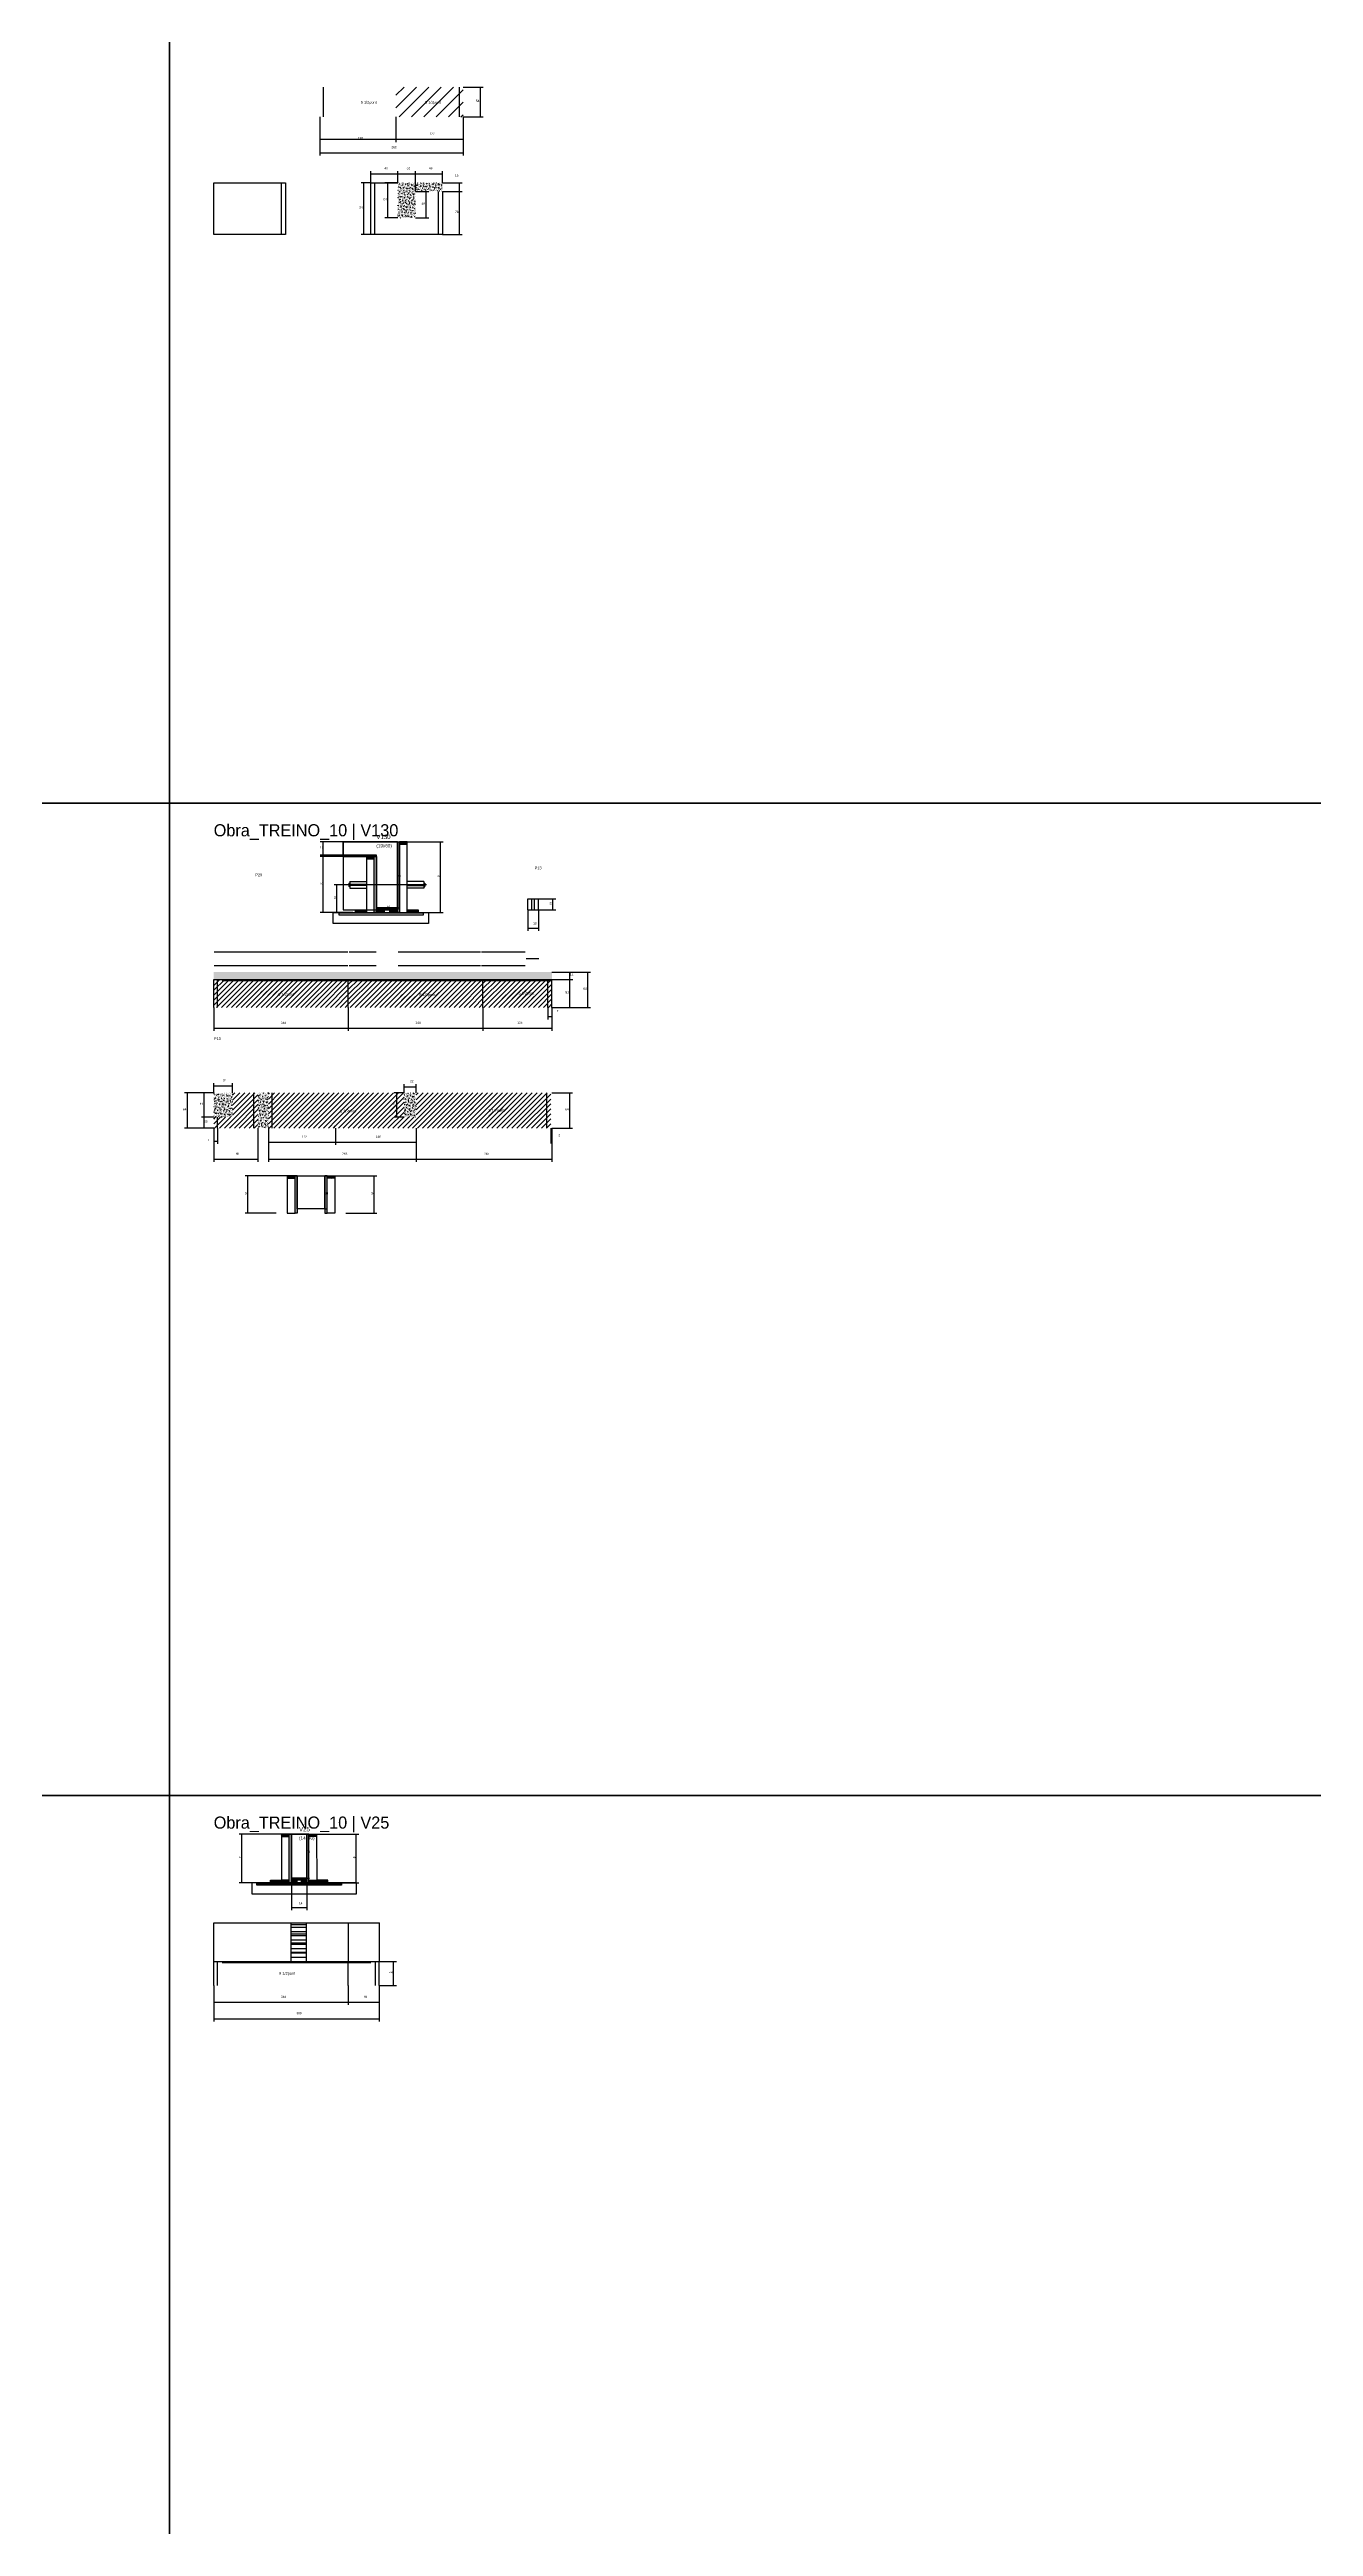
# Model space of a CAD drawing. Header units: metres. Extents: x -41 to 34840, y -36000 to 1848.
# Drawn here: x 8482 to 10774, y -17526 to -13033 of the extents above; entities that cross this region are included whole.
import ezdxf

# ---------------------------------------------------------------- set-up
doc = ezdxf.new("R2010")
doc.units = ezdxf.units.M
for name, color, linetype in [('barrote', 126, 'Continuous'), ('CELL_BORDER', 8, 'Continuous'), ('CONCRETO', 251, 'Continuous'), ('COTA', 4, 'Continuous'), ('Cota Seção (2x)', 4, 'Continuous'), ('Hachura', 253, 'Continuous'), ('LABEL_ID', 3, 'Continuous'), ('Madeira', 126, 'Continuous'), ('NOMENCLATURA', 7, 'Continuous'), ('Painéis', 200, 'Continuous'), ('REAPROVEITAMENTO', 251, 'Continuous'), ('SARR_2.2x7', 40, 'Continuous'), ('SCO-___-LAJ', 4, 'Continuous'), ('TENSOR', 2, 'Continuous'), ('Texto Seção', 7, 'Continuous')]:
    doc.layers.add(name, color=color, linetype=linetype)

msp = doc.modelspace()

# ---------------------------------------------------------------- hatches: boundary and pattern name
at = {"layer": 'COTA'}
h = msp.add_hatch(dxfattribs=at)
h.set_pattern_fill('AR-CONC', scale=0.03)
h.paths.add_polyline_path([(9145.8, -13290.3), (9194.8, -13290.3), (9194.8, -13274.3), (9113.8, -13274.3), (9113.8, -13338.3), (9145.8, -13338.3)])
h = msp.add_hatch(dxfattribs=at)
h.set_pattern_fill('AR-CONC', scale=0.03)
h.paths.add_polyline_path([(8780, -14706.2), (8780, -14720.2), (8780, -14720.2), (9393, -14720.2), (9393, -14720.2), (9393, -14706.2), (9393, -14706.2), (8780, -14706.2)])
h = msp.add_hatch(dxfattribs=at)
h.set_pattern_fill('AR-CONC', scale=0.03)
h.paths.add_polyline_path([(8814, -14925.3), (8780, -14925.3), (8780, -14969.3), (8814, -14969.3)])
h = msp.add_hatch(dxfattribs=at)
h.set_pattern_fill('AR-CONC', scale=0.03)
h.paths.add_polyline_path([(8860, -14989.3), (8879, -14989.3), (8879, -14925.3), (8860, -14925.3)])
h = msp.add_hatch(dxfattribs=at)
h.set_pattern_fill('AR-CONC', scale=0.03)
h.paths.add_polyline_path([(9125, -14969.3), (9147, -14969.3), (9147, -14925.3), (9125, -14925.3)])
at = {"layer": 'Hachura'}
h = msp.add_hatch(color=8, dxfattribs=at)
h.dxf.hatch_style = 1
h.paths.add_polyline_path([(9074.9, -14496.4), (9074.9, -14494), (9074.9, -14494), (9014.9, -14494), (9014.9, -14494), (9014.9, -14496.4), (9014.9, -14496.4), (9074.9, -14496.4)])
h = msp.add_hatch(dxfattribs=at)
h.set_pattern_fill('ANSI31', scale=0.5)
h.paths.add_polyline_path([(9070.9, -14500.8), (9070.9, -14496.4), (9070.9, -14496.4), (9056.9, -14496.4), (9056.9, -14496.4), (9056.9, -14500.8), (9056.9, -14500.8), (9070.9, -14500.8)])
h = msp.add_hatch(color=8, dxfattribs=at)
h.dxf.hatch_style = 1
h.paths.add_polyline_path([(9070.9, -14496.4), (9074.9, -14496.4), (9074.9, -14496.4), (9074.9, -14598), (9074.9, -14598), (9070.9, -14598), (9070.9, -14598), (9070.9, -14496.4)])
h = msp.add_hatch(color=8, dxfattribs=at)
h.dxf.hatch_style = 1
h.paths.add_polyline_path([(9112.9, -14470), (9116.9, -14470), (9116.9, -14470), (9116.9, -14598), (9116.9, -14598), (9112.9, -14598), (9112.9, -14598), (9112.9, -14470)])
h = msp.add_hatch(dxfattribs=at)
h.set_pattern_fill('ANSI31', scale=0.5)
h.paths.add_polyline_path([(9130.9, -14474.4), (9130.9, -14470), (9130.9, -14470), (9116.9, -14470), (9116.9, -14470), (9116.9, -14474.4), (9116.9, -14474.4), (9130.9, -14474.4)])
h = msp.add_hatch(dxfattribs=at)
h.set_pattern_fill('ANSI31', scale=0.5)
h.paths.add_polyline_path([(9036.9, -14598), (9036.9, -14593.6), (9036.9, -14593.6), (9056.9, -14593.6), (9056.9, -14593.6), (9056.9, -14598), (9056.9, -14598), (9036.9, -14598)])
h = msp.add_hatch(color=8, dxfattribs=at)
h.dxf.hatch_style = 1
h.paths.add_polyline_path([(9112.9, -14593.6), (9112.9, -14590), (9112.9, -14590), (9074.9, -14590), (9074.9, -14590), (9074.9, -14593.6), (9074.9, -14593.6), (9112.9, -14593.6)])
h = msp.add_hatch(dxfattribs=at)
h.set_pattern_fill('ANSI31', scale=0.5)
h.paths.add_polyline_path([(9074.9, -14598), (9074.9, -14593.6), (9074.9, -14593.6), (9088.9, -14593.6), (9088.9, -14593.6), (9088.9, -14598), (9088.9, -14598), (9074.9, -14598)])
h = msp.add_hatch(dxfattribs=at)
h.set_pattern_fill('ANSI31', scale=0.5)
h.paths.add_polyline_path([(9112.9, -14598), (9112.9, -14593.6), (9112.9, -14593.6), (9098.9, -14593.6), (9098.9, -14593.6), (9098.9, -14598), (9098.9, -14598), (9112.9, -14598)])
h = msp.add_hatch(dxfattribs=at)
h.set_pattern_fill('ANSI31', scale=0.5)
h.paths.add_polyline_path([(9130.9, -14598), (9130.9, -14593.6), (9130.9, -14593.6), (9150.9, -14593.6), (9150.9, -14593.6), (9150.9, -14598), (9150.9, -14598), (9130.9, -14598)])
h = msp.add_hatch(dxfattribs=at)
h.set_pattern_fill('ANSI31', scale=2)
h.paths.add_polyline_path([(9024, -14719.4), (8780, -14719.4), (8780, -14770.2), (9024, -14770.2)])
h = msp.add_hatch(dxfattribs=at)
h.set_pattern_fill('ANSI31', scale=2)
h.paths.add_polyline_path([(9268, -14719.4), (9024, -14719.4), (9024, -14770.2), (9268, -14770.2)])
h = msp.add_hatch(dxfattribs=at)
h.set_pattern_fill('ANSI31', scale=2)
h.paths.add_polyline_path([(9393, -14719.4), (9268, -14719.4), (9268, -14770.2), (9393, -14770.2)])
h = msp.add_hatch(dxfattribs=at)
h.set_pattern_fill('ANSI31', scale=2)
h.paths.add_polyline_path([(8860.6, -14756.9), (8928.2, -14756.9), (8928.2, -14756.9), (8933.7, -14741), (8933.7, -14741), (8866.1, -14741), (8866.1, -14741), (8860.6, -14756.9)])
h = msp.add_hatch(dxfattribs=at)
h.set_pattern_fill('ANSI31', scale=2)
h.paths.add_polyline_path([(9116.4, -14757.8), (9184, -14757.8), (9184, -14757.8), (9189.5, -14741.8), (9189.5, -14741.8), (9121.9, -14741.8), (9121.9, -14741.8), (9116.4, -14757.8)])
h = msp.add_hatch(dxfattribs=at)
h.set_pattern_fill('ANSI31', scale=2)
h.paths.add_polyline_path([(9295.9, -14755), (9363.5, -14755), (9363.5, -14755), (9369, -14739.1), (9369, -14739.1), (9301.4, -14739.1), (9301.4, -14739.1), (9295.9, -14755)])
h = msp.add_hatch(dxfattribs=at)
h.set_pattern_fill('ANSI31', scale=2)
h.paths.add_polyline_path([(8860, -14925.3), (8814, -14925.3), (8814, -14969.3), (8780, -14969.3), (8780, -14989.3), (8860, -14989.3)])
h = msp.add_hatch(dxfattribs=at)
h.set_pattern_fill('ANSI31', scale=2)
h.paths.add_polyline_path([(9001, -14925.3), (8879, -14925.3), (8879, -14989.3), (9001, -14989.3)])
h = msp.add_hatch(dxfattribs=at)
h.set_pattern_fill('ANSI31', scale=2)
h.paths.add_polyline_path([(9147, -14969.3), (9125, -14969.3), (9125, -14925.3), (9001, -14925.3), (9001, -14989.3), (9147, -14989.3)])
h = msp.add_hatch(dxfattribs=at)
h.set_pattern_fill('ANSI31', scale=2)
h.paths.add_polyline_path([(9113.9, -14958.1), (9113.9, -14935.9), (9113.9, -14935.9), (9093.3, -14935.9), (9093.3, -14935.9), (9093.3, -14958.1), (9093.3, -14958.1), (9113.9, -14958.1)])
h = msp.add_hatch(dxfattribs=at)
h.set_pattern_fill('ANSI31', scale=2)
h.paths.add_polyline_path([(9391, -14925.3), (9147, -14925.3), (9147, -14989.3), (9391, -14989.3)])
h = msp.add_hatch(dxfattribs=at)
h.set_pattern_fill('ANSI31', scale=2)
h.paths.add_polyline_path([(9241.8, -14967.7), (9309.4, -14967.7), (9309.4, -14967.7), (9314.9, -14951.7), (9314.9, -14951.7), (9247.3, -14951.7), (9247.3, -14951.7), (9241.8, -14967.7)])
h = msp.add_hatch(dxfattribs=at)
h.set_pattern_fill('ANSI31', scale=0.5)
h.paths.add_polyline_path([(8927.4, -15080.1), (8927.4, -15075.7), (8927.4, -15075.7), (8913.4, -15075.7), (8913.4, -15075.7), (8913.4, -15080.1), (8913.4, -15080.1), (8927.4, -15080.1)])
h = msp.add_hatch(color=8, dxfattribs=at)
h.dxf.hatch_style = 1
h.paths.add_polyline_path([(8927.4, -15075.7), (8931.4, -15075.7), (8931.4, -15075.7), (8931.4, -15143.7), (8931.4, -15143.7), (8927.4, -15143.7), (8927.4, -15143.7), (8927.4, -15075.7)])
h = msp.add_hatch(color=8, dxfattribs=at)
h.dxf.hatch_style = 1
h.paths.add_polyline_path([(8985.4, -15075.7), (8981.4, -15075.7), (8981.4, -15075.7), (8981.4, -15143.7), (8981.4, -15143.7), (8985.4, -15143.7), (8985.4, -15143.7), (8985.4, -15075.7)])
h = msp.add_hatch(dxfattribs=at)
h.set_pattern_fill('ANSI31', scale=0.5)
h.paths.add_polyline_path([(8985.4, -15080.1), (8985.4, -15075.7), (8985.4, -15075.7), (8999.4, -15075.7), (8999.4, -15075.7), (8999.4, -15080.1), (8999.4, -15080.1), (8985.4, -15080.1)])
h = msp.add_hatch(dxfattribs=at)
h.set_pattern_fill('ANSI31', scale=0.5)
h.paths.add_polyline_path([(8916.7, -16274.4), (8916.7, -16270), (8916.7, -16270), (8902.7, -16270), (8902.7, -16270), (8902.7, -16274.4), (8902.7, -16274.4), (8916.7, -16274.4)])
h = msp.add_hatch(color=8, dxfattribs=at)
h.dxf.hatch_style = 1
h.paths.add_polyline_path([(8916.7, -16270), (8920.7, -16270), (8920.7, -16270), (8920.7, -16358), (8920.7, -16358), (8916.7, -16358), (8916.7, -16358), (8916.7, -16270)])
h = msp.add_hatch(color=8, dxfattribs=at)
h.dxf.hatch_style = 1
h.paths.add_polyline_path([(8952.6, -16270), (8948.6, -16270), (8948.6, -16270), (8948.7, -16358), (8948.7, -16358), (8952.7, -16358), (8952.7, -16358), (8952.6, -16270)])
h = msp.add_hatch(dxfattribs=at)
h.set_pattern_fill('ANSI31', scale=0.5)
h.paths.add_polyline_path([(8952.6, -16274.4), (8952.6, -16270), (8952.6, -16270), (8966.6, -16270), (8966.6, -16270), (8966.6, -16274.4), (8966.6, -16274.4), (8952.6, -16274.4)])
h = msp.add_hatch(dxfattribs=at)
h.set_pattern_fill('ANSI31', scale=0.5)
h.paths.add_polyline_path([(8882.7, -16358), (8882.7, -16353.6), (8882.7, -16353.6), (8902.7, -16353.6), (8902.7, -16353.6), (8902.7, -16358), (8902.7, -16358), (8882.7, -16358)])
h = msp.add_hatch(dxfattribs=at)
h.set_pattern_fill('ANSI31', scale=0.5)
h.paths.add_polyline_path([(8916.7, -16358), (8916.7, -16353.6), (8916.7, -16353.6), (8902.7, -16353.6), (8902.7, -16353.6), (8902.7, -16358), (8902.7, -16358), (8916.7, -16358)])
h = msp.add_hatch(color=8, dxfattribs=at)
h.dxf.hatch_style = 1
h.paths.add_polyline_path([(8920.7, -16353.6), (8920.7, -16350), (8920.7, -16350), (8948.7, -16350), (8948.7, -16350), (8948.7, -16353.6), (8948.7, -16353.6), (8920.7, -16353.6)])
h = msp.add_hatch(dxfattribs=at)
h.set_pattern_fill('ANSI31', scale=0.5)
h.paths.add_polyline_path([(8920.7, -16358), (8920.7, -16353.6), (8920.7, -16353.6), (8930.7, -16353.6), (8930.7, -16353.6), (8930.7, -16358), (8930.7, -16358), (8920.7, -16358)])
h = msp.add_hatch(dxfattribs=at)
h.set_pattern_fill('ANSI31', scale=0.5)
h.paths.add_polyline_path([(8948.7, -16358), (8948.7, -16353.6), (8948.7, -16353.6), (8938.7, -16353.6), (8938.7, -16353.6), (8938.7, -16358), (8938.7, -16358), (8948.7, -16358)])
h = msp.add_hatch(dxfattribs=at)
h.set_pattern_fill('ANSI31', scale=0.5)
h.paths.add_polyline_path([(8952.7, -16358), (8952.7, -16353.6), (8952.7, -16353.6), (8966.7, -16353.6), (8966.7, -16353.6), (8966.7, -16358), (8966.7, -16358), (8952.7, -16358)])
h = msp.add_hatch(dxfattribs=at)
h.set_pattern_fill('ANSI31', scale=0.5)
h.paths.add_polyline_path([(8986.7, -16358), (8986.7, -16353.6), (8986.7, -16353.6), (8966.7, -16353.6), (8966.7, -16353.6), (8966.7, -16358), (8966.7, -16358), (8986.7, -16358)])
at = {"layer": 'REAPROVEITAMENTO'}
h = msp.add_hatch(dxfattribs=at)
h.set_pattern_fill('ANSI31', scale=5)
h.paths.add_polyline_path([(9232.3, -13155), (9232.3, -13101), (9232.3, -13101), (9110.3, -13101), (9110.3, -13101), (9110.3, -13155), (9110.3, -13155), (9232.3, -13155)])

# ---------------------------------------------------------------- linework, layer by layer
for p, q in [((9024.9, -14545.1), (9024.9, -14551.1)), ((9024.9, -14545.1), (9026.9, -14545.1)), ((9026.9, -14551.1), (9024.9, -14551.1)), ((9026.9, -14542.1), (9026.9, -14554.1)), ((9026.9, -14542.1), (9056.9, -14542.1)), ((9056.9, -14547.1), (9026.9, -14547.1)), ((9056.9, -14549.1), (9026.9, -14549.1)), ((9026.9, -14554.1), (9056.9, -14554.1)), ((9160.9, -14542.1), (9130.9, -14542.1)), ((9130.9, -14547.1), (9160.9, -14547.1)), ((9130.9, -14549.1), (9160.9, -14549.1)), ((9160.9, -14554.1), (9130.9, -14554.1)), ((9160.9, -14542.1), (9160.9, -14554.1)), ((9160.9, -14545.1), (9162.9, -14545.1)), ((9160.9, -14551.1), (9162.9, -14551.1)), ((9162.9, -14545.1), (9162.9, -14551.1))]:
    msp.add_line(p, q)
at = {"layer": 'barrote'}
for points in [[(9169.3, -14618), (8996.3, -14618), (8996.3, -14598), (9169.3, -14598)], [(8849.2, -16378), (9038.8, -16378), (9038.8, -16358), (8849.2, -16358)]]:
    msp.add_lwpolyline(points, close=True, dxfattribs=at)
at = {"layer": 'CELL_BORDER'}
for points in [[(5800, -14400), (8700, -14400), (8700, -12600), (5800, -12600)], [(8700, -14400), (11600, -14400), (11600, -12600), (8700, -12600)], [(5800, -16200), (8700, -16200), (8700, -14400), (5800, -14400)], [(8700, -16200), (11600, -16200), (11600, -14400), (8700, -14400)], [(5800, -18000), (8700, -18000), (8700, -16200), (5800, -16200)], [(8700, -18000), (11600, -18000), (11600, -16200), (8700, -16200)]]:
    msp.add_lwpolyline(points, close=True, dxfattribs=at)
at = {"layer": 'CONCRETO'}
for points in [[(9074.9, -14494), (9014.9, -14494), (9014.9, -14470), (9074.9, -14470), (9074.9, -14470), (9112.9, -14470), (9112.9, -14593.6), (9112.9, -14593.6), (9112.9, -14590), (9074.9, -14590)], [(9014.9, -14593.6), (9112.9, -14593.6), (9112.9, -14470), (9014.9, -14470)], [(8931.4, -15075.7), (8931.4, -15075.7), (8931.4, -15075.7), (8931.4, -15075.7), (8981.4, -15075.7), (8981.4, -15075.7), (8981.4, -15075.7), (8981.4, -15135.7), (8931.4, -15135.7), (8931.4, -15075.7)], [(8920.7, -16270), (8920.7, -16270), (8920.7, -16270), (8920.7, -16270), (8948.7, -16270), (8948.7, -16270), (8948.7, -16270), (8948.7, -16350), (8920.7, -16350), (8920.7, -16270)], [(8920.7, -16350), (8948.7, -16350), (8948.7, -16270), (8920.7, -16270)]]:
    msp.add_lwpolyline(points, close=True, dxfattribs=at)
at = {"layer": 'COTA'}
for p, q in [((9232.3, -13101), (9268.4, -13101)), ((9263.4, -13155), (9263.4, -13101)), ((8972.3, -13155), (8972.3, -13200.6)), ((8972.3, -13155), (8972.3, -13225.1)), ((9110.3, -13155), (9110.3, -13200.6)), ((9110.3, -13155), (9110.3, -13200.6)), ((9232.3, -13155), (9232.3, -13200.6)), ((9232.3, -13155), (9232.3, -13225.1)), ((9232.3, -13155), (9268.4, -13155)), ((8972.3, -13195.6), (9110.3, -13195.6)), ((9110.3, -13195.6), (9232.3, -13195.6)), ((8972.3, -13220.1), (9232.3, -13220.1)), ((9064.8, -13274.3), (9064.8, -13253.3)), ((9113.8, -13274.3), (9113.8, -13253.3)), ((9113.8, -13274.3), (9113.8, -13253.3)), ((9145.8, -13290.3), (9145.8, -13253.3)), ((9145.8, -13290.3), (9145.8, -13253.3)), ((9194.8, -13274.3), (9194.8, -13253.3)), ((9064.8, -13274.3), (9047.2, -13274.3)), ((9052.2, -13368.3), (9052.2, -13274.3)), ((9064.8, -13258.3), (9113.8, -13258.3)), ((9113.8, -13274.3), (9090.5, -13274.3)), ((9095.5, -13338.3), (9095.5, -13274.3)), ((9113.8, -13258.3), (9145.8, -13258.3)), ((9145.8, -13258.3), (9194.8, -13258.3)), ((9145.8, -13290.3), (9169.9, -13290.3)), ((9164.9, -13338.3), (9164.9, -13290.3)), ((9194.8, -13274.3), (9230.6, -13274.3)), ((9194.8, -13290.3), (9230.6, -13290.3)), ((9194.8, -13290.3), (9230.6, -13290.3)), ((9225.6, -13290.3), (9225.6, -13274.3)), ((9225.6, -13368.3), (9225.6, -13290.3)), ((9113.8, -13338.3), (9090.5, -13338.3)), ((9145.8, -13338.3), (9169.9, -13338.3)), ((9064.8, -13368.3), (9047.2, -13368.3)), ((9194.8, -13368.3), (9230.6, -13368.3)), ((9014.9, -14470), (8973.2, -14470)), ((9014.9, -14494), (8973.2, -14494)), ((9014.9, -14496.4), (8973.2, -14496.4)), ((8978.2, -14494), (8978.2, -14470)), ((8978.2, -14598), (8978.2, -14496.4)), ((9130.9, -14470), (9195.9, -14470)), ((9190.9, -14598), (9190.9, -14470)), ((9021.6, -14548.1), (8998.1, -14548.1)), ((9003.1, -14598), (9003.1, -14548.1)), ((9032.5, -14598), (8973.2, -14598)), ((9021.6, -14598), (8998.1, -14598)), ((9130.9, -14598), (9195.9, -14598)), ((9349.7, -14593.3), (9349.7, -14631.5)), ((9368.7, -14573.3), (9400, -14573.3)), ((9368.7, -14593.3), (9368.7, -14631.5)), ((9368.7, -14593.3), (9400, -14593.3)), ((9395, -14593.3), (9395, -14573.3)), ((9349.7, -14626.5), (9368.7, -14626.5)), ((9393, -14706.2), (9430.8, -14706.2)), ((9393, -14706.2), (9463, -14706.2)), ((9393, -14719.4), (9430.8, -14719.4)), ((9393, -14719.4), (9430.8, -14719.4)), ((9425.8, -14719.4), (9425.8, -14706.2)), ((9425.8, -14770.2), (9425.8, -14719.4)), ((9458, -14770.2), (9458, -14706.2)), ((8780, -14770.2), (8780, -14813)), ((9024, -14770.2), (9024, -14813)), ((9024, -14770.2), (9024, -14813)), ((9268, -14770.2), (9268, -14813)), ((9268, -14770.2), (9268, -14813)), ((9386, -14770.2), (9386, -14792)), ((9393, -14770.2), (9393, -14792)), ((9393, -14770.2), (9393, -14813)), ((9393, -14770.2), (9430.8, -14770.2)), ((9393, -14770.2), (9463, -14770.2)), ((8780, -14808), (9024, -14808)), ((9024, -14808), (9268, -14808)), ((9268, -14808), (9393, -14808)), ((9386, -14787), (9393, -14787)), ((8780, -14925.3), (8780, -14907.6)), ((8780, -14912.6), (8814, -14912.6)), ((8814, -14925.3), (8814, -14907.6)), ((9125, -14925.3), (9125, -14909.3)), ((9125, -14914.3), (9147, -14914.3)), ((9147, -14925.3), (9147, -14909.3)), ((8780, -14925.3), (8727.2, -14925.3)), ((8732.2, -14989.3), (8732.2, -14925.3)), ((8780, -14925.3), (8757.7, -14925.3)), ((8762.7, -14969.3), (8762.7, -14925.3)), ((9125, -14925.3), (9107.1, -14925.3)), ((9112.1, -14969.3), (9112.1, -14925.3)), ((9393, -14925.3), (9430.4, -14925.3)), ((9425.4, -14989.3), (9425.4, -14925.3)), ((8780, -14989.3), (8727.2, -14989.3)), ((8780, -14969.3), (8757.7, -14969.3)), ((8780, -14969.3), (8757.7, -14969.3)), ((8780, -14989.3), (8757.7, -14989.3)), ((8762.7, -14989.3), (8762.7, -14969.3)), ((8780, -14989.3), (8780, -15017.8)), ((8780, -14989.3), (8780, -15050.7)), ((8787, -14989.3), (8787, -15017.8)), ((8860, -14989.3), (8860, -15050.7)), ((8879, -14989.3), (8879, -15050.7)), ((8879, -14989.3), (8879, -15019.8)), ((9001, -14989.3), (9001, -15019.8)), ((9001, -14989.3), (9001, -15019.8)), ((9125, -14969.3), (9107.1, -14969.3)), ((9147, -14989.3), (9147, -15050.7)), ((9147, -14989.3), (9147, -15050.7)), ((9147, -14989.3), (9147, -15019.8)), ((9391, -14989.3), (9391, -15017.2)), ((9393, -14989.3), (9393, -15050.7)), ((9393, -14989.3), (9430.4, -14989.3)), ((9393, -14989.3), (9393, -15017.2)), ((8780, -15012.8), (8787, -15012.8)), ((8780, -15045.7), (8860, -15045.7)), ((8879, -15014.8), (9001, -15014.8)), ((8879, -15045.7), (9147, -15045.7)), ((9001, -15014.8), (9147, -15014.8)), ((9147, -15045.7), (9393, -15045.7)), ((9391, -15012.2), (9393, -15012.2)), ((8931.4, -15075.7), (8836.8, -15075.7)), ((8841.8, -15143.7), (8841.8, -15075.7)), ((8999.4, -15075.7), (9075.9, -15075.7)), ((9070.9, -15143.7), (9070.9, -15075.7)), ((8893.4, -15143.7), (8836.8, -15143.7)), ((9019.4, -15143.7), (9075.9, -15143.7)), ((8920.7, -16270), (8826, -16270)), ((8831, -16358), (8831, -16270)), ((8966.6, -16270), (9043.1, -16270)), ((9038.1, -16358), (9038.1, -16270)), ((8920.7, -16353.6), (8920.7, -16407.8)), ((8948.7, -16353.6), (8948.7, -16407.8)), ((8882.7, -16358), (8826, -16358)), ((8986.7, -16358), (9043.1, -16358)), ((8920.7, -16402.8), (8948.7, -16402.8)), ((9080, -16500.7), (9111.2, -16500.7)), ((9106.2, -16544.7), (9106.2, -16500.7)), ((8780, -16544.7), (8780, -16609.9)), ((8780, -16544.7), (8780, -16579.8)), ((8780, -16574.8), (9024, -16574.8)), ((9024, -16544.7), (9024, -16579.8)), ((9024, -16544.7), (9024, -16579.8)), ((9024, -16574.8), (9080, -16574.8)), ((9080, -16544.7), (9080, -16609.9)), ((9080, -16544.7), (9080, -16579.8)), ((9080, -16544.7), (9111.2, -16544.7)), ((8780, -16604.9), (9080, -16604.9))]:
    msp.add_line(p, q, dxfattribs=at)
at = {"layer": 'Cota Seção (2x)'}
for p, q in [((9074.9, -14470), (9117.9, -14470)), ((9112.9, -14590), (9112.9, -14470)), ((9074.9, -14598), (9074.9, -14585)), ((9074.9, -14590), (9117.9, -14590)), ((9074.9, -14590), (9112.9, -14590)), ((9112.9, -14598), (9112.9, -14585)), ((8981.4, -15135.7), (8981.4, -15075.7)), ((8981.4, -15075.7), (8986.4, -15075.7)), ((8981.4, -15135.7), (8986.4, -15135.7)), ((8948.6, -16270), (8953.7, -16270)), ((8948.7, -16350), (8948.7, -16270)), ((8948.7, -16350), (8953.7, -16350))]:
    msp.add_line(p, q, dxfattribs=at)
at = {"layer": 'Madeira'}
for points in [[(9070.9, -14500.8), (9070.9, -14496.4), (9056.9, -14496.4), (9056.9, -14500.8)], [(9070.9, -14496.4), (9056.9, -14496.4), (9056.9, -14598), (9070.9, -14598)], [(9130.9, -14474.4), (9130.9, -14470), (9116.9, -14470), (9116.9, -14474.4)], [(9130.9, -14470), (9116.9, -14470), (9116.9, -14598), (9130.9, -14598)], [(9169.3, -14618), (8996.3, -14618), (8996.3, -14598), (9169.3, -14598)], [(9036.9, -14598), (9036.9, -14593.6), (9056.9, -14593.6), (9056.9, -14598)], [(9074.9, -14598), (9074.9, -14593.6), (9088.9, -14593.6), (9088.9, -14598)], [(9112.9, -14598), (9112.9, -14593.6), (9098.9, -14593.6), (9098.9, -14598)], [(9130.9, -14598), (9130.9, -14593.6), (9150.9, -14593.6), (9150.9, -14598)], [(8927.4, -15080.1), (8927.4, -15075.7), (8913.4, -15075.7), (8913.4, -15080.1)], [(8927.4, -15075.7), (8913.4, -15075.7), (8913.4, -15143.7), (8927.4, -15143.7)], [(8985.4, -15080.1), (8985.4, -15075.7), (8999.4, -15075.7), (8999.4, -15080.1)], [(8985.4, -15075.7), (8999.4, -15075.7), (8999.4, -15143.7), (8985.4, -15143.7)], [(8916.7, -16274.4), (8916.7, -16270), (8902.7, -16270), (8902.7, -16274.4)], [(8916.7, -16270), (8902.7, -16270), (8902.7, -16358), (8916.7, -16358)], [(8952.6, -16274.4), (8952.6, -16270), (8966.6, -16270), (8966.6, -16274.4)], [(8952.6, -16270), (8966.6, -16270), (8966.7, -16358), (8952.7, -16358)], [(8882.7, -16358), (8882.7, -16353.6), (8902.7, -16353.6), (8902.7, -16358)], [(8916.7, -16358), (8916.7, -16353.6), (8902.7, -16353.6), (8902.7, -16358)], [(8920.7, -16358), (8920.7, -16353.6), (8930.7, -16353.6), (8930.7, -16358)], [(8948.7, -16358), (8948.7, -16353.6), (8938.7, -16353.6), (8938.7, -16358)], [(8952.7, -16358), (8952.7, -16353.6), (8966.7, -16353.6), (8966.7, -16358)], [(8986.7, -16358), (8986.7, -16353.6), (8966.7, -16353.6), (8966.7, -16358)], [(8849.2, -16378), (9038.8, -16378), (9038.8, -16358), (8849.2, -16358)]]:
    msp.add_lwpolyline(points, close=True, dxfattribs=at)
at = {"layer": 'Painéis'}
for p, q in [((9014.9, -14494), (9074.9, -14494)), ((9074.9, -14598), (9074.9, -14496.4)), ((9116.9, -14598), (9116.9, -14470)), ((9074.9, -14590), (9112.9, -14590)), ((9074.9, -14593.6), (9074.9, -14590)), ((9112.9, -14593.6), (9112.9, -14590)), ((9349.7, -14573.3), (9368.7, -14573.3)), ((9349.7, -14593.3), (9349.7, -14573.3)), ((9349.7, -14593.3), (9368.7, -14593.3)), ((9368.7, -14593.3), (9368.7, -14573.3)), ((8780, -14719.4), (9393, -14719.4)), ((8780, -14770.2), (8780, -14719.4)), ((9024, -14770.2), (9024, -14719.4)), ((9268, -14770.2), (9268, -14719.4)), ((9393, -14770.2), (9393, -14719.4)), ((8920.7, -16358), (8920.7, -16270)), ((8948.7, -16358), (8948.7, -16270)), ((8920.7, -16350), (8948.7, -16350)), ((8920.7, -16353.6), (8920.7, -16350)), ((8948.7, -16353.6), (8948.7, -16350)), ((8780, -16430.7), (8920.4, -16430.7)), ((8780, -16500.7), (8780, -16430.7)), ((8920.4, -16500.7), (8920.4, -16430.7)), ((8920.4, -16430.7), (8948.4, -16430.7)), ((8920.4, -16500.7), (8920.4, -16430.7)), ((8948.4, -16500.7), (8948.4, -16430.7)), ((8948.4, -16430.7), (9024.4, -16430.7)), ((8948.4, -16500.7), (8948.4, -16430.7)), ((9024.4, -16500.7), (9024.4, -16430.7)), ((9024.4, -16430.7), (9080.4, -16430.7)), ((9024.4, -16500.7), (9024.4, -16430.7)), ((9080.4, -16500.7), (9080.4, -16430.7)), ((8780, -16500.7), (9080, -16500.7)), ((8780, -16544.7), (8780, -16500.7)), ((8780, -16500.7), (8920.4, -16500.7)), ((8920.4, -16500.7), (8948.4, -16500.7)), ((8948.4, -16500.7), (9024.4, -16500.7)), ((9024, -16544.7), (9024, -16500.7)), ((9024.4, -16500.7), (9080.4, -16500.7)), ((9080, -16544.7), (9080, -16500.7))]:
    msp.add_line(p, q, dxfattribs=at)
for points in [[(8780, -13274.3), (8910, -13274.3), (8910, -13368.3), (8780, -13368.3)], [(9074.9, -14496.4), (9074.9, -14494), (9014.9, -14494), (9014.9, -14496.4)], [(9070.9, -14496.4), (9074.9, -14496.4), (9074.9, -14598), (9070.9, -14598)], [(9112.9, -14470), (9116.9, -14470), (9116.9, -14598), (9112.9, -14598)], [(9112.9, -14593.6), (9112.9, -14590), (9074.9, -14590), (9074.9, -14593.6)], [(8927.4, -15075.7), (8931.4, -15075.7), (8931.4, -15143.7), (8927.4, -15143.7)], [(8985.4, -15075.7), (8981.4, -15075.7), (8981.4, -15143.7), (8985.4, -15143.7)], [(8916.7, -16270), (8920.7, -16270), (8920.7, -16358), (8916.7, -16358)], [(8952.6, -16270), (8948.6, -16270), (8948.7, -16358), (8952.7, -16358)], [(8920.7, -16353.6), (8920.7, -16350), (8948.7, -16350), (8948.7, -16353.6)]]:
    msp.add_lwpolyline(points, close=True, dxfattribs=at)
msp.add_lwpolyline([(9194.8, -13290.3), (9194.8, -13368.3), (9064.8, -13368.3), (9064.8, -13274.3), (9113.8, -13274.3)], dxfattribs=at)
at = {"layer": 'SARR_2.2x7'}
for p, q in [((8979.3, -13155), (8979.3, -13101)), ((9225.3, -13155), (9225.3, -13101)), ((8903, -13368.3), (8903, -13274.3)), ((9071.8, -13368.3), (9071.8, -13274.3)), ((9187.8, -13368.3), (9187.8, -13290.3)), ((9356.7, -14593.3), (9356.7, -14573.3)), ((9361.7, -14593.3), (9361.7, -14573.3)), ((8781, -14669.3), (9023.4, -14669.3)), ((9025.4, -14669.3), (9074.4, -14669.3)), ((9114.4, -14669.3), (9263.4, -14669.3)), ((9265.4, -14669.3), (9344.4, -14669.3)), ((9346.4, -14681.8), (9369.4, -14681.8)), ((8781, -14694.4), (9023.4, -14694.4)), ((8787, -14770.2), (8787, -14719.4)), ((8795, -14721.6), (9024, -14721.6)), ((9024, -14721.6), (9268, -14721.6)), ((9025.4, -14694.4), (9074.4, -14694.4)), ((9114.4, -14694.4), (9263.4, -14694.4)), ((9265.4, -14694.4), (9344.4, -14694.4)), ((9268, -14721.6), (9393, -14721.6)), ((9386, -14770.2), (9386, -14719.4)), ((8853, -14989.3), (8853, -14925.3)), ((8886, -14989.3), (8886, -14925.3)), ((9384, -14989.3), (9384, -14925.3)), ((8787, -14989.3), (8787, -14969.3)), ((8921.4, -16433.7), (8947.4, -16433.7)), ((8921.4, -16438.5), (8947.4, -16438.5)), ((8921.4, -16446.3), (8947.4, -16446.3)), ((8921.4, -16450.5), (8947.4, -16450.5)), ((8921.4, -16454), (8947.4, -16454)), ((8921.4, -16461.8), (8947.4, -16461.8)), ((8921.4, -16467.2), (8947.4, -16467.2)), ((8921.4, -16469.6), (8947.4, -16469.6)), ((8921.4, -16477.4), (8947.4, -16477.4)), ((8921.4, -16484), (8947.4, -16484)), ((8921.4, -16485.1), (8947.4, -16485.1)), ((8787, -16544.7), (8787, -16500.7)), ((8795, -16502.9), (9024, -16502.9)), ((8921.4, -16492.9), (8947.4, -16492.9)), ((9024, -16502.9), (9065, -16502.9)), ((9073, -16544.7), (9073, -16500.7))]:
    msp.add_line(p, q, dxfattribs=at)
at = {"layer": 'SCO-___-LAJ'}
for points in [[(9160.3, -14599.4), (9007, -14599.4), (9007, -14602.6), (9160.3, -14602.6)], [(8858.2, -16359.4), (9011.5, -16359.4), (9011.5, -16362.6), (8858.2, -16362.6)]]:
    msp.add_lwpolyline(points, close=True, dxfattribs=at)
at = {"layer": 'TENSOR'}
msp.add_line((9165.9, -14548.1), (9021.6, -14548.1), dxfattribs=at)

# ---------------------------------------------------------------- texts
at = {"layer": 'COTA'}
for s, p in [('54', (9255.3, -13128)), ('138', (9041.3, -13195.6)), ('260', (9102.3, -13212)), ('122', (9171.3, -13187.5)), ('49', (9089.3, -13250.2)), ('32', (9129.8, -13250.1)), ('49', (9170.3, -13250.2)), ('16', (9217.5, -13263.3)), ('94', (9044.1, -13321.3)), ('64', (9087.4, -13306.3)), ('48', (9156.8, -13314.3)), ('78', (9217.6, -13329.3)), ('12', (8972.7, -14482)), ('51', (8972.7, -14547.2)), ('64', (9185.4, -14534)), ('25', (8997.6, -14573)), ('20', (9388.5, -14583.3)), ('19', (9359.2, -14620)), ('13', (9425.8, -14712.8)), ('64', (9449.9, -14738.2)), ('7', (9401.8, -14778.9)), ('51', (9417.7, -14744.8)), ('244', (8902, -14799.9)), ('244', (9146, -14799.9)), ('125', (9330.5, -14799.9)), ('34', (8797, -14904.3)), ('22', (9136, -14906.3)), ('64', (8724.1, -14957.3)), ('44', (8754.6, -14947.3)), ('44', (9104, -14947.3)), ('64', (9417.3, -14957.3)), ('20', (8762.7, -14979.3)), ('122', (8940, -15006.8)), ('146', (9074, -15006.7)), ('2', (9405, -15004.2)), ('7', (8768.5, -15012.8)), ('80', (8820, -15037.6)), ('268', (9013, -15037.6)), ('246', (9270, -15037.6)), ('34', (8836.3, -15109.7)), ('34', (9065.4, -15109.7)), ('44', (8825.5, -16314)), ('44', (9032.6, -16314)), ('14', (8934.7, -16397.3)), ('44', (9098.1, -16522.7)), ('244', (8902, -16566.7)), ('56', (9052, -16566.7)), ('300', (8930, -16596.7))]:
    msp.add_text(s, height=4, dxfattribs=at).set_placement(p)
at = {"layer": 'Cota Seção (2x)'}
for s, p in [('60', (9112.9, -14534)), ('19', (9093.9, -14590)), ('30', (8981.4, -15109.7)), ('40', (8948.7, -16304))]:
    msp.add_text(s, height=4, dxfattribs=at).set_placement(p)
at = {"layer": 'LABEL_ID'}
for s, p in [('Obra_TREINO_10 | V130', (8780, -14460)), ('Obra_TREINO_10 | V25', (8780, -16260))]:
    msp.add_text(s, height=22, dxfattribs=at).set_placement(p)
at = {"layer": 'NOMENCLATURA'}
for s, p in [('5 1/2pont', (9046.6, -13131)), ('5 1/2pont', (9163.2, -13131)), ('P29', (8855.5, -14532.4)), ('P13', (9362.1, -14519.8)), ('8 1/2pont', (8897, -14749)), ('8 1/2pont', (9152.8, -14749.8)), ('5 1/2pont', (9332.3, -14747)), ('P13', (8780.6, -14829.6)), ('8 1/2pont', (9009.1, -14960.9)), ('8 1/2pont', (9278.2, -14959.7)), ('8 1/2pont', (8898.7, -16525.1))]:
    msp.add_text(s, height=5, dxfattribs=at).set_placement(p)
at = {"layer": 'Texto Seção'}
for s, height, p in [('V130', 8, (9074.9, -14465)), ('(19x60)', 6, (9074.9, -14480)), ('V25', 8, (8934.7, -16265)), ('(14x40)', 6, (8934.7, -16280))]:
    msp.add_text(s, height=height, dxfattribs=at).set_placement(p)

doc.saveas('drawing.dxf')
